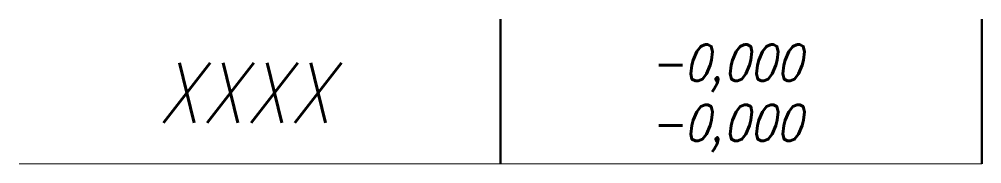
# Model space of a CAD drawing. Header units: millimetres. Extents: x 0 to 40, y -6 to 0.
import ezdxf
from ezdxf.enums import TextEntityAlignment as Align

# ---------------------------------------------------------------- set-up
doc = ezdxf.new("R2010")
doc.units = ezdxf.units.MM
doc.header["$LTSCALE"] = 0.5
for name, color, linetype, lineweight in [('111-NAPISY', 111, 'Continuous', 18), ('4-CIENKA CIĄGŁA', 4, 'Continuous', 18), ('41-GRUBA CIĄGŁA', 41, 'Continuous', 50)]:
    doc.layers.add(name, color=color, linetype=linetype, lineweight=lineweight)
doc.styles.get("Standard").update_dxf_attribs({"font": 'simplex.shx', "width": 0.85, "oblique": 15})

msp = doc.modelspace()

# ---------------------------------------------------------------- linework, layer by layer
at = {"layer": '4-CIENKA CIĄGŁA'}
msp.add_line((0, -6), (40, -6), dxfattribs=at)
at = {"layer": '41-GRUBA CIĄGŁA'}
for p, q in [((20, -6), (20, 0)), ((40, -6), (40, 0))]:
    msp.add_line(p, q, dxfattribs=at)

# ---------------------------------------------------------------- texts
at = {"layer": '111-NAPISY', "oblique": 15, "width": 0.85, "flags": 8}
for p in [(29.359, -2.553), (29.359, -5.053)]:
    msp.add_attdef('-0,000', text='', height=1.5, dxfattribs=at).set_placement(p, align=Align.CENTER)
msp.add_attdef('XXXX', text='', height=2.5, dxfattribs=at).set_placement((9.359, -3.053), align=Align.MIDDLE)

doc.saveas('drawing.dxf')
